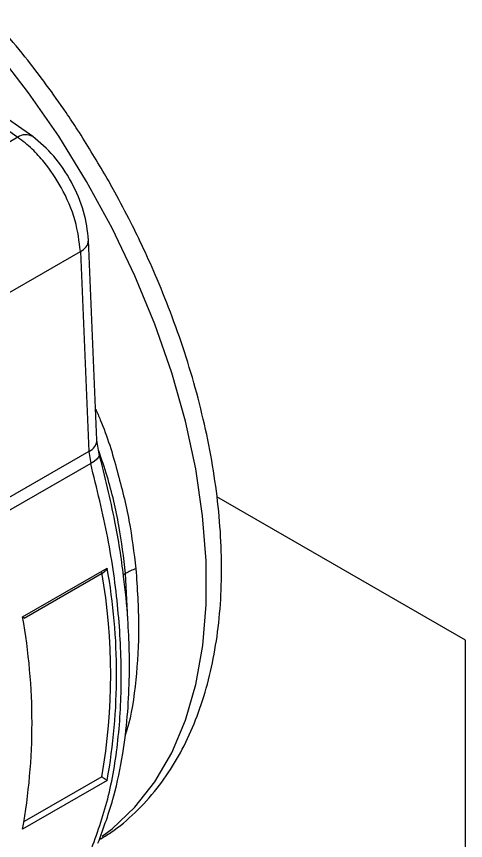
# Model space of a CAD drawing. Extents: x 75 to 2075, y 25 to 1460.
# Drawn here: x 1919.4 to 1959.8, y 546.2 to 620.3 of the extents above; entities that cross this region are included whole.
import ezdxf

# ---------------------------------------------------------------- set-up
doc = ezdxf.new("R2010")
doc.units = 0
doc.header["$LTSCALE"] = 5
doc.linetypes.add('SLD-KATı', pattern=[0])
doc.layers.get('0').update_dxf_attribs({"linetype": 'CONTINUOUS'})

msp = doc.modelspace()

# ---------------------------------------------------------------- linework, layer by layer
at = {"color": 7, "linetype": 'SLD-KATı'}
for p, q in [((1905.195, 619.579), (1919.558, 609.453)), ((1920.906, 609.511), (1906.543, 619.637)), ((1919.558, 609.453), (1912.7, 605.494)), ((1926.679, 582.217), (1925.926, 600.202)), ((1918.555, 595.353), (1925.193, 599.185)), ((1925.193, 599.185), (1925.946, 581.2)), ((1926.885, 580.958), (1926.679, 582.218)), ((1925.946, 581.2), (1916.256, 575.606)), ((1925.946, 581.2), (1926.114, 580.112)), ((1926.114, 580.112), (1916.44, 574.527)), ((1959.801, 564.215), (1937.449, 577.119)), ((1919.994, 566.315), (1927.595, 570.703)), ((1920.141, 566.205), (1927.303, 570.339)), ((1959.801, 502.974), (1959.801, 564.215)), ((1927.595, 551.607), (1919.994, 547.219)), ((1927.123, 551.935), (1920.122, 547.894))]:
    msp.add_line(p, q, dxfattribs=at)
at = {"color": 8, "linetype": 'SLD-KATı'}
for p, q in [((1929.255, 570.218), (1929.055, 570.102)), ((1929.452, 566.117), (1929.255, 570.218))]:
    msp.add_line(p, q, dxfattribs=at)
at = {"color": 8, "linetype": 'SLD-KATı', "flags": 128}
for points in [[(1927.133, 546.57), (1928.043, 547.254), (1930.091, 549.183), (1931.881, 551.467), (1933.396, 554.087), (1934.624, 557.02), (1935.555, 560.241), (1936.18, 563.722), (1936.493, 567.432), (1936.493, 571.341), (1936.179, 575.414), (1935.554, 579.616), (1934.624, 583.911), (1933.395, 588.262), (1931.88, 592.632), (1930.09, 596.982), (1928.042, 601.276), (1925.752, 605.477), (1923.242, 609.547), (1920.531, 613.453), (1917.645, 617.16), (1914.607, 620.637), (1911.444, 623.854), (1908.182, 626.782)], [(1926.885, 580.958), (1926.889, 580.838), (1926.816, 580.67), (1926.658, 580.488), (1926.421, 580.3), (1926.114, 580.112)]]:
    msp.add_lwpolyline(points, dxfattribs=at)
at = {"color": 8, "linetype": 'SLD-KATı'}
for centre, radius, start, end in [((1920.277, 608.425), 1.255, 59.89593, 124.98089), ((1924.728, 600.293), 1.202, 292.80894, 355.70687), ((1925.516, 582.282), 1.165, 291.69364, 356.77158)]:
    msp.add_arc(centre, radius, start, end, dxfattribs=at)
at = {"color": 7, "linetype": 'SLD-KATı'}
for centre, radius, start, end in [((1874.074, 561.121), 53.839, 350.17603, 9.82397), ((1874.27, 561.155), 54.173, 349.84849, 10.15151), ((1931.723, 566.087), 4.812, 108.7953, 120.86229), ((1866.668, 556.767), 54.173, 349.84849, 10.15151)]:
    msp.add_arc(centre, radius, start, end, dxfattribs=at)
for points, knots in [([(1927.359, 606.169), (1926.567, 607.496), (1925.455, 609.359), (1923.684, 612.012), (1922.121, 614.222), (1920.178, 616.762), (1918.062, 619.315), (1915.77, 621.849), (1913.338, 624.309), (1910.787, 626.633), (1908.7, 628.39), (1907.457, 629.291), (1907.111, 629.541)], [0, 0, 0, 0, 0.1426946, 0.2003156, 0.2957992, 0.3945837, 0.5001841, 0.6099596, 0.722852, 0.8380276, 0.9549107, 1, 1, 1, 1]), ([(1925.193, 599.185), (1925.083, 600.097), (1924.856, 601.972), (1923.617, 604.846), (1922.181, 606.991), (1920.82, 608.491), (1919.995, 609.12), (1919.558, 609.453)], [0, 0, 0, 0, 0.242801, 0.499196, 0.714623, 0.848661, 1, 1, 1, 1]), ([(1925.926, 600.204), (1925.823, 601.05), (1925.618, 602.745), (1924.46, 605.446), (1922.845, 607.891), (1921.553, 608.97), (1920.907, 609.51)], [0, 0, 0, 0, 0.249494, 0.499226, 0.749365, 1, 1, 1, 1]), ([(1926.882, 546.278), (1927.238, 546.485), (1928.399, 547.16), (1930.164, 548.691), (1932.077, 550.781), (1933.69, 553.136), (1935.014, 555.655), (1936.096, 558.409), (1936.93, 561.375), (1937.511, 564.528), (1937.839, 567.844), (1937.915, 571.299), (1937.743, 574.866), (1937.328, 578.519), (1936.678, 582.227), (1935.805, 585.955), (1934.73, 589.654), (1933.493, 593.231), (1932.19, 596.502), (1930.932, 599.33), (1929.659, 601.95), (1928.49, 604.18), (1927.668, 605.624), (1927.359, 606.169)], [0, 0, 0, 0, 0.024615, 0.080333, 0.138171, 0.190489, 0.243151, 0.296068, 0.349136, 0.402255, 0.455343, 0.508332, 0.561161, 0.613782, 0.666114, 0.71802, 0.769222, 0.819077, 0.865692, 0.904773, 0.937193, 0.976322, 1, 1, 1, 1]), ([(1926.77, 545.943), (1927.28, 547.33), (1928.21, 549.86), (1929.003, 553.762), (1929.437, 557.269), (1929.603, 560.374), (1929.603, 563.304), (1929.461, 566.398), (1929.081, 570.266), (1928.312, 575.212), (1927.389, 578.931), (1926.885, 580.958)], [0, 0, 0, 0, 0.148116, 0.270117, 0.370784, 0.465724, 0.538487, 0.616275, 0.718699, 0.846631, 1, 1, 1, 1]), ([(1926.114, 545.225), (1926.667, 546.759), (1927.768, 549.814), (1928.655, 555.126), (1928.971, 560.845), (1928.655, 566.968), (1927.768, 573.411), (1926.667, 577.872), (1926.114, 580.112)], [0, 0, 0, 0, 0.168024, 0.334689, 0.5, 0.665311, 0.831975, 1, 1, 1, 1]), ([(1927.595, 570.703), (1927.563, 570.639), (1927.51, 570.532), (1927.408, 570.419), (1927.342, 570.36), (1927.309, 570.344), (1927.302, 570.341)], [0, 0, 0, 0, 0.436991, 0.736533, 0.950535, 1, 1, 1, 1]), ([(1919.994, 566.315), (1920.032, 566.292), (1920.097, 566.253), (1920.138, 566.222), (1920.149, 566.208), (1920.142, 566.207), (1920.14, 566.207)], [0, 0, 0, 0, 0.436937, 0.736529, 0.950516, 1, 1, 1, 1]), ([(1927.123, 551.935), (1927.142, 551.92), (1927.182, 551.889), (1927.251, 551.837), (1927.325, 551.783), (1927.408, 551.724), (1927.51, 551.658), (1927.563, 551.626), (1927.595, 551.607)], [0, 0, 0, 0, 0.1087313, 0.2260998, 0.3558831, 0.5008914, 0.7039097, 1, 1, 1, 1])]:
    msp.add_open_spline(points, degree=3, knots=knots, dxfattribs=at)
at = {"color": 8, "linetype": 'SLD-KATı'}
for points, knots in [([(1926.563, 584.982), (1926.704, 584.668), (1927.534, 582.831), (1928.521, 579.462), (1929.653, 574.964), (1930, 572.077), (1930.173, 570.642)], [0, 0, 0, 0, 0.0648551, 0.3805065, 0.6922533, 1, 1, 1, 1]), ([(1929.255, 570.218), (1929.077, 571.643), (1928.719, 574.511), (1927.871, 578.226), (1927.097, 580.489), (1926.837, 581.251)], [0, 0, 0, 0, 0.395989, 0.79685, 1, 1, 1, 1]), ([(1930.173, 570.642), (1930.293, 568.899), (1930.537, 565.376), (1930.215, 560.559), (1929.757, 557.272), (1929.254, 555.79), (1929.191, 555.606)], [0, 0, 0, 0, 0.311368, 0.629268, 0.953956, 1, 1, 1, 1])]:
    msp.add_open_spline(points, degree=3, knots=knots, dxfattribs=at)

doc.saveas('drawing.dxf')
